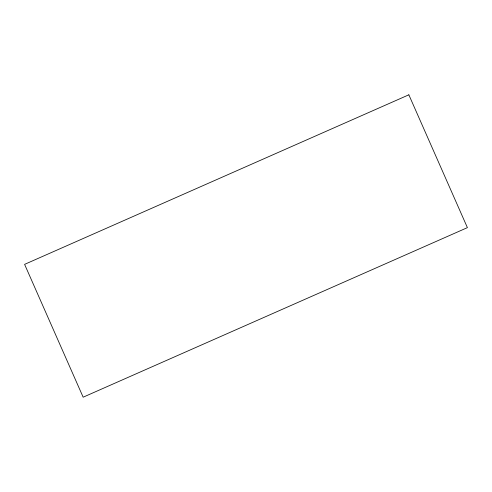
<?xml version="1.0" encoding="UTF-8"?>
<svg xmlns="http://www.w3.org/2000/svg" width="492" height="492" viewBox="0 0 492 492"><rect width="100%" height="100%" fill="white"/><g stroke="black" fill="none" stroke-linecap="round" stroke-linejoin="round"><path stroke-width="0.74" d="M408.846 94.808L24.6 264.364L83.154 397.192L467.4 227.636L408.846 94.808"/></g></svg>
